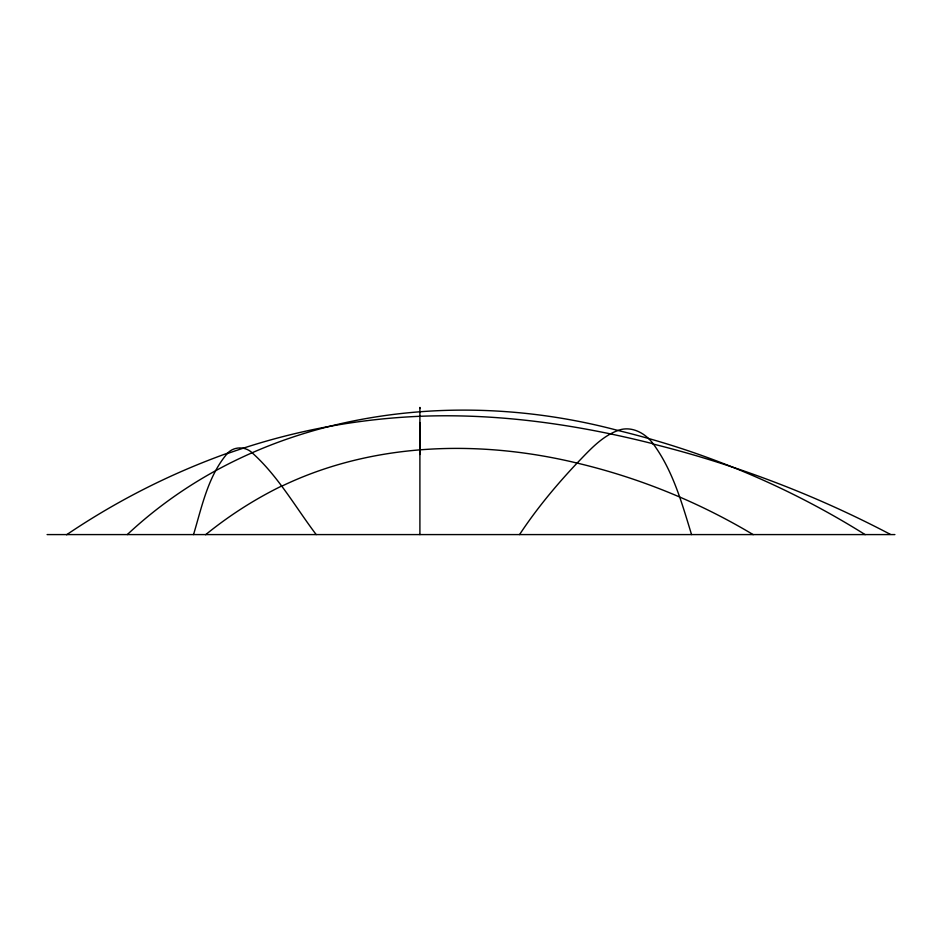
<?xml version="1.0" encoding="UTF-8"?>
<svg xmlns="http://www.w3.org/2000/svg" width="942" height="942" viewBox="0 0 942 942"><rect width="100%" height="100%" fill="white"/><g stroke="black" fill="none" stroke-linecap="round" stroke-linejoin="round"><path stroke-width="1.41" d="M419.897 454.48L419.897 422.558M419.897 408.369L419.897 407.415L419.908 534.585M193.534 534.585C201.906 506.749 207.946 476.134 227.316 453.479C233.251 446.779 243.707 446.202 250.713 451.548C277.348 474.756 295.023 506.572 316.194 534.585M519.548 534.585C536.434 508.998 556.074 485.354 577.093 463.075C589.209 450.641 601.267 436.641 617.999 430.47C631.211 425.395 645.364 433.049 653.159 443.788C672.882 470.517 681.961 503.252 691.546 534.585M127.276 534.585C257.46 412.69 449.852 385.561 617.999 430.47A836.755 836.755 0 0 1 865.18 534.632M281.305 486.402C372.785 442.234 479.549 439.537 577.093 463.075A622.674 622.674 0 0 1 753.223 534.644M47.1 534.585L894.9 534.585M653.159 443.788C577.081 424.536 498.506 413.173 419.897 416.293A659.459 659.459 0 0 0 227.352 453.597M66.588 534.762A719.076 719.076 0 0 1 227.246 453.279M205.603 534.726A399.067 399.067 0 0 1 281.222 486.237M653.1 444.023A1061.375 1061.375 0 0 1 890.331 534.35"/></g></svg>
